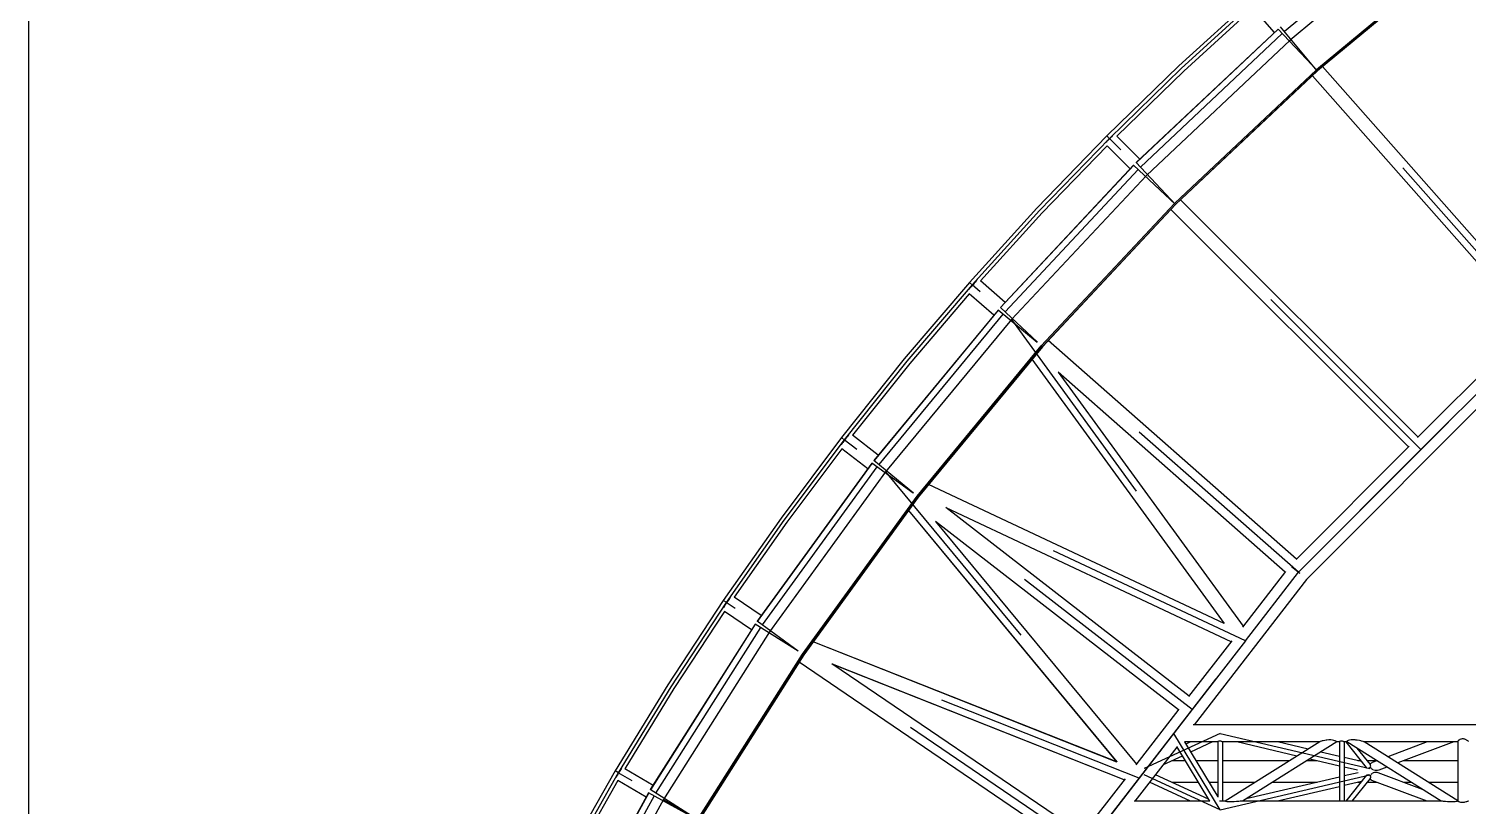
# Model space of a CAD drawing. Header units: millimetres. Extents: x 150209.93 to 150215.05, y 136675.65 to 136679.93.
# Drawn here: x 150209.925 to 150210.604, y 136679.091 to 136679.457 of the extents above; entities that cross this region are included whole.
import ezdxf

# ---------------------------------------------------------------- set-up
doc = ezdxf.new("R2010")
doc.units = ezdxf.units.MM
doc.header["$LTSCALE"] = 0.25
doc.linetypes.add('CENTER', pattern=[50.8, 31.75, -6.35, 6.35, -6.35])
doc.linetypes.add('XKITLINE00', pattern=[0])

# ---------------------------------------------------------------- blocks, each defined once
blk = doc.blocks.new('çatıı')
at = {"color": 8, "linetype": 'XKITLINE00'}
for p, q in [((8299.3, 19417.1), (7945.2, 19123.5)), ((8374.1, 19326.9), (8020.1, 19033.2)), ((8376, 19324.2), (8022.3, 19030.8)), ((8376.2, 19324.2), (8022.3, 19030.7)), ((7870.7, 19202.3), (7695.8, 19042.7)), ((7869.9, 19178.8), (7707.3, 19030.5)), ((7869.9, 19178.8), (7920.8, 19121.2)), ((7929.6, 19129.4), (7595.2, 18814.7)), ((7929.9, 19129.1), (7595.5, 18814.3)), ((7939.7, 19118.6), (7605.3, 18803.9)), ((8022.3, 19030.8), (7929.6, 19129.4)), ((8022.2, 19030.7), (7935.8, 19134.9)), ((7959.4, 19101.8), (7959.4, 19101.7)), ((7695.8, 19042.7), (7526, 18877.8)), ((8034.8, 19041), (8551, 18456.9)), ((8034.8, 19041), (8551, 18456.9)), ((7707.3, 19030.5), (7549.4, 18877.2)), ((8020.1, 19033.2), (7685.7, 18718.5)), ((8022.2, 19030.7), (7688.1, 18716.3)), ((8022.3, 19030.7), (7688.1, 18716.1)), ((8010.6, 19019.6), (8526.8, 18435.6)), ((8010.6, 19019.6), (8526.8, 18435.6)), ((7526, 18877.8), (7361.4, 18707.7)), ((7526.4, 18865.2), (7524.6, 18863.6)), ((7532.6, 18871.2), (7526, 18877.8)), ((7532.6, 18871.2), (7526, 18877.8)), ((7528.2, 18866.9), (7526.2, 18865)), ((7528.4, 18867.1), (7526.4, 18865.2)), ((7530.4, 18869), (7528.2, 18866.9)), ((7530.5, 18869.1), (7528.4, 18867.1)), ((7532.7, 18871.2), (7530.4, 18869)), ((7532.6, 18871.2), (7530.5, 18869.1)), ((7534.8, 18873.4), (7532.6, 18871.2)), ((7534.9, 18873.5), (7532.7, 18871.2)), ((7536.8, 18875.5), (7534.8, 18873.4)), ((7537, 18875.6), (7534.9, 18873.5)), ((7538.6, 18877.5), (7536.8, 18875.5)), ((7538.9, 18877.7), (7537, 18875.6)), ((7540.2, 18879.2), (7538.6, 18877.5)), ((7540.5, 18879.5), (7538.9, 18877.7)), ((7541.5, 18880.7), (7540.2, 18879.2)), ((7541.8, 18881), (7540.5, 18879.5)), ((7541.6, 18880.8), (7541.5, 18880.7)), ((7542, 18881.3), (7541.8, 18881)), ((7603.9, 18822.9), (7549.5, 18877.2)), ((7526.7, 18854.4), (7373.7, 18696.2)), ((7522.9, 18862), (7522.6, 18861.8)), ((7524.4, 18863.3), (7522.9, 18862)), ((7523.2, 18862.4), (7523, 18862.3)), ((7524.6, 18863.6), (7523.2, 18862.4)), ((7526.2, 18865), (7524.4, 18863.3)), ((7581.1, 18800.1), (7526.7, 18854.4)), ((7589.3, 18808.8), (7275.2, 18473.8)), ((7589.7, 18808.5), (7275.6, 18473.5)), ((7600.2, 18798.7), (7286.1, 18463.6)), ((7688.1, 18716.3), (7589.3, 18808.8)), ((7687.9, 18716.1), (7595.2, 18814.7)), ((7620.9, 18783.1), (7620.9, 18783.1)), ((7622.2, 18781.6), (7622.2, 18781.6)), ((7361.4, 18707.7), (7202.3, 18532.5)), ((7373.7, 18696.2), (7228.5, 18536.4)), ((7685.7, 18718.5), (7371.6, 18383.5)), ((7687.9, 18716.1), (7374.1, 18381.4)), ((7688.1, 18716.1), (7374.2, 18381.2)), ((8237.1, 18145.3), (7677, 18704.3)), ((8237.2, 18145.4), (7677.1, 18704.4)), ((8259.9, 18168.2), (7699.8, 18727.2)), ((7202.3, 18532.5), (7048.5, 18352.2)), ((7209.5, 18526.2), (7202.3, 18532.5)), ((7209.5, 18526.2), (7202.3, 18532.5)), ((7211.4, 18528.3), (7209.1, 18525.6)), ((7211.2, 18528.2), (7209.1, 18525.7)), ((7213.4, 18530.7), (7211.2, 18528.2)), ((7213.6, 18530.9), (7211.4, 18528.3)), ((7215.3, 18533), (7213.4, 18530.7)), ((7215.7, 18533.4), (7213.6, 18530.9)), ((7217.1, 18535.2), (7215.3, 18533)), ((7217.6, 18535.7), (7215.7, 18533.4)), ((7218.6, 18537.1), (7217.1, 18535.2)), ((7219.2, 18537.7), (7217.6, 18535.7)), ((7219.8, 18538.7), (7218.6, 18537.1)), ((7220.5, 18539.5), (7219.2, 18537.7)), ((7220.3, 18539.5), (7219.8, 18538.7)), ((7221.1, 18540.5), (7220.5, 18539.5)), ((7286.3, 18485.6), (7228.5, 18536.5)), ((7201.8, 18506), (7061.4, 18341.5)), ((7197.2, 18513.1), (7196.8, 18512.8)), ((7198.6, 18514.5), (7197.2, 18513.1)), ((7197.9, 18513.9), (7197.7, 18513.8)), ((7199.2, 18515.2), (7197.9, 18513.9)), ((7200.3, 18516.2), (7198.6, 18514.5)), ((7200.8, 18516.8), (7199.2, 18515.2)), ((7202.3, 18518.2), (7200.3, 18516.2)), ((7202.7, 18518.7), (7200.8, 18516.8)), ((7259.5, 18455.1), (7201.7, 18506)), ((7204.5, 18520.5), (7202.3, 18518.2)), ((7204.7, 18520.9), (7202.7, 18518.7)), ((7206.7, 18523), (7204.5, 18520.5)), ((7206.8, 18523.2), (7204.7, 18520.9)), ((7209.1, 18525.6), (7206.7, 18523)), ((7209.1, 18525.7), (7206.8, 18523.2)), ((7269.8, 18467.6), (6976.9, 18113.1)), ((7270.1, 18467.3), (6977.3, 18112.8)), ((7281.2, 18458.1), (6988.4, 18103.7)), ((7362, 18391.4), (7269.8, 18467.6)), ((7362.6, 18391.9), (7275.2, 18473.8)), ((8528.1, 18436.8), (8258.6, 18166.9)), ((7973.2, 17880.9), (7388, 18396)), ((8571.9, 18408.9), (7997, 17832.9)), ((7371.6, 18383.5), (7078.8, 18029)), ((7374, 18381.2), (7081.4, 18027.1)), ((7374.2, 18381.2), (7081.4, 18026.9)), ((7374.1, 18381.4), (7371.6, 18383.5)), ((7374, 18381.2), (7371.6, 18383.5)), ((7048.5, 18352.2), (6900.4, 18167.2)), ((7061.4, 18341.5), (6926.4, 18172.7)), ((7349.6, 18351.5), (7802.6, 17729.4)), ((7349.6, 18351.5), (7802.7, 17729.3)), ((7946.4, 17850.4), (7411.6, 18321.2)), ((7411.7, 18321.2), (7847.4, 17722.7)), ((7411.7, 18321.1), (7847.4, 17722.7)), ((6900.4, 18167.2), (6758.2, 17977.6)), ((6901.3, 18152.9), (6899.5, 18150.7)), ((6901.7, 18153.4), (6899.9, 18151.4)), ((6908, 18161.3), (6900.4, 18167.2)), ((6908, 18161.3), (6900.4, 18167.2)), ((6903.3, 18155.3), (6901.3, 18152.9)), ((6903.5, 18155.7), (6901.7, 18153.4)), ((6905.5, 18157.9), (6903.3, 18155.3)), ((6905.5, 18158.2), (6903.5, 18155.7)), ((6907.6, 18160.8), (6905.5, 18158.2)), ((6907.6, 18160.7), (6905.5, 18157.9)), ((6909.8, 18163.5), (6907.6, 18160.7)), ((6909.6, 18163.4), (6907.6, 18160.8)), ((6911.6, 18166), (6909.6, 18163.4)), ((6911.9, 18166.3), (6909.8, 18163.5)), ((6913.4, 18168.5), (6911.6, 18166)), ((6913.8, 18168.9), (6911.9, 18166.3)), ((6915, 18170.8), (6913.4, 18168.5)), ((6915.5, 18171.3), (6913.8, 18168.9)), ((6916.4, 18172.8), (6915, 18170.8)), ((6917, 18173.4), (6915.5, 18171.3)), ((6917.5, 18174.5), (6916.4, 18172.8)), ((6918.1, 18175.2), (6917, 18173.4)), ((6917.9, 18175.2), (6917.5, 18174.5)), ((6918.7, 18176.3), (6918.1, 18175.2)), ((6987.2, 18125.6), (6926.4, 18172.7)), ((6901.6, 18140.7), (6771.8, 17967.7)), ((6896.5, 18147.5), (6896.2, 18147.1)), ((6897.9, 18148.9), (6896.5, 18147.5)), ((6897.2, 18148.3), (6897, 18148.2)), ((6898.4, 18149.7), (6897.2, 18148.3)), ((6899.5, 18150.7), (6897.9, 18148.9)), ((6899.9, 18151.4), (6898.4, 18149.7)), ((6962.4, 18093.5), (6901.5, 18140.6)), ((8238.4, 18146.6), (7972.2, 17879.9)), ((6971.8, 18106.6), (6701.8, 17734.5)), ((6972.2, 18106.3), (6702.1, 17734.2)), ((6983.9, 18097.9), (6713.8, 17725.8)), ((7069.4, 18035.8), (6971.8, 18106.6)), ((7070, 18036.2), (6976.9, 18113.1)), ((7802.6, 17729.4), (7106, 18056.6)), ((7802.7, 17729.3), (7106, 18056.6)), ((7078.8, 18029), (6808.7, 17656.9)), ((7081.3, 18026.9), (6811.4, 17655.2)), ((7081.4, 18026.9), (6811.5, 17655)), ((7081.4, 18027.1), (7078.8, 18029)), ((7081.3, 18026.9), (7078.8, 18029)), ((7058.8, 17995.7), (7549.6, 17402.9)), ((7058.8, 17995.7), (7549.7, 17402.8)), ((7719.8, 17558), (7146.8, 18002)), ((7819, 17686), (7147.2, 18001.6)), ((7819, 17686), (7147.3, 18001.5)), ((6758.2, 17977.6), (6622, 17783.6)), ((6771.8, 17967.7), (6647.6, 17790.8)), ((7122.3, 17969.6), (7595.7, 17397.8)), ((7122.4, 17969.5), (7595.7, 17397.9)), ((7694.9, 17525.9), (7122.4, 17969.5)), ((7947.2, 17851.5), (7845.7, 17720.5)), ((7981.1, 17847.2), (7961.6, 17862.4)), ((7980.7, 17846.9), (7963.3, 17864.3)), ((7973.6, 17854), (7973.1, 17853.4)), ((7973.9, 17853.7), (7973.4, 17853.2)), ((7997, 17832.9), (7731.8, 17490.6)), ((6622, 17783.6), (6491.5, 17584.7)), ((6630, 17778.2), (6622, 17783.6)), ((6630, 17778.2), (6622, 17783.6)), ((6631.6, 17780.5), (6629.6, 17777.6)), ((6631.5, 17780.4), (6629.6, 17777.7)), ((6633.2, 17783.2), (6631.5, 17780.4)), ((6633.5, 17783.4), (6631.6, 17780.5)), ((6634.9, 17785.7), (6633.2, 17783.2)), ((6635.3, 17786.2), (6633.5, 17783.4)), ((6636.4, 17788.1), (6634.9, 17785.7)), ((6636.8, 17788.7), (6635.3, 17786.2)), ((6637.6, 17790.2), (6636.4, 17788.1)), ((6638.2, 17790.9), (6636.8, 17788.7)), ((6638.6, 17792), (6637.6, 17790.2)), ((6639.2, 17792.8), (6638.2, 17790.9)), ((6639, 17792.8), (6638.6, 17792)), ((6639.8, 17793.8), (6639.2, 17792.8)), ((6711.2, 17747.6), (6647.6, 17790.8)), ((6624.8, 17757.3), (6505.6, 17575.7)), ((6619.4, 17763.7), (6619.1, 17763.4)), ((6620.6, 17765.2), (6619.4, 17763.7)), ((6620, 17764.6), (6619.8, 17764.4)), ((6621.1, 17766), (6620, 17764.6)), ((6622.1, 17767.1), (6620.6, 17765.2)), ((6622.5, 17767.8), (6621.1, 17766)), ((6623.8, 17769.4), (6622.1, 17767.1)), ((6624.1, 17770), (6622.5, 17767.8)), ((6625.7, 17772), (6623.8, 17769.4)), ((6625.9, 17772.4), (6624.1, 17770)), ((6688.5, 17714), (6624.8, 17757.2)), ((6627.6, 17774.7), (6625.7, 17772)), ((6627.7, 17775), (6625.9, 17772.4)), ((6629.6, 17777.6), (6627.6, 17774.7)), ((6629.6, 17777.7), (6627.7, 17775)), ((6697.1, 17727.6), (6449.9, 17337.7)), ((6697.5, 17727.4), (6450.3, 17337.5)), ((6709.7, 17719.7), (6462.4, 17329.8)), ((6798.1, 17663.6), (6697.1, 17727.6)), ((6798.7, 17664.1), (6701.8, 17734.5)), ((7549.6, 17402.9), (6834.1, 17686.1)), ((7549.7, 17402.8), (6834.1, 17686.1)), ((7820.5, 17688), (7718.9, 17556.8)), ((6808.7, 17656.9), (6561.5, 17267)), ((6811.3, 17655), (6564.3, 17265.4)), ((6811.5, 17655), (6564.4, 17265.3)), ((6811.4, 17655.2), (6808.7, 17656.9)), ((6811.3, 17655), (6808.7, 17656.9)), ((7445.5, 17199.9), (6800.6, 17637.8)), ((7468.3, 17233.4), (6878.1, 17634.3)), ((7567.3, 17361.2), (6879, 17633.7)), ((7567.3, 17361.2), (6879.1, 17633.6)), ((6491.5, 17584.7), (6367.2, 17381.7)), ((6505.6, 17575.7), (6390.1, 17386.9)), ((7695.9, 17527.1), (7594.2, 17395.9)), ((9008.6, 17490.6), (7729.6, 17490.6)), ((7709, 17450.1), (7787.6, 17320.7)), ((7787.6, 17450), (7709.1, 17450)), ((7723.1, 17450), (7712.1, 17444.9)), ((7775.4, 17450), (7723.6, 17426.1)), ((7787.9, 17450.8), (7787.6, 17450.4)), ((7787.6, 17450.4), (7787.6, 17320.3)), ((7788.4, 17451), (7787.9, 17450.8)), ((7788.7, 17451.3), (7788.4, 17451)), ((7790, 17451.7), (7788.7, 17451.3)), ((7791.6, 17451.9), (7790, 17451.7)), ((7793.3, 17451.8), (7791.6, 17451.9)), ((7795.1, 17451.6), (7793.3, 17451.8)), ((7796.7, 17451.1), (7795.1, 17451.6)), ((7797, 17451), (7796.7, 17451.1)), ((7798, 17450.7), (7797, 17451)), ((7798.8, 17450.3), (7798, 17450.7)), ((7798.8, 17450.3), (7798.9, 17450.2)), ((7799, 17450.1), (7798.9, 17450.2)), ((7799, 17450.1), (7799, 17310.6)), ((8027.3, 17450), (7799, 17450)), ((8028.2, 17450.5), (7805.2, 17310.6)), ((7974.3, 17416.7), (7832.1, 17450)), ((8068.4, 17450.1), (7846.2, 17310.6)), ((8000.4, 17433.1), (7928.3, 17450)), ((8029, 17451), (8028.2, 17450.5)), ((8029.3, 17451.2), (8029, 17451)), ((8031.9, 17452.1), (8029.3, 17451.2)), ((8033.4, 17452.4), (8031.9, 17452.1)), ((8035.6, 17453.1), (8033.4, 17452.4)), ((8040, 17453.9), (8035.6, 17453.1)), ((8043.3, 17454.4), (8040, 17453.9)), ((8044.8, 17454.6), (8043.3, 17454.4)), ((8049.6, 17455), (8044.8, 17454.6)), ((8054, 17454.9), (8049.6, 17455)), ((8057.7, 17454.4), (8054, 17454.9)), ((8061.1, 17453.7), (8057.7, 17454.4)), ((8063.6, 17452.7), (8061.1, 17453.7)), ((8064, 17452.4), (8063.6, 17452.7)), ((8065.7, 17451.8), (8064, 17452.4)), ((8066.8, 17451), (8065.7, 17451.8)), ((8067.1, 17450.9), (8066.8, 17451)), ((8068, 17450.3), (8067.1, 17450.9)), ((8068, 17450.3), (8068, 17450.2)), ((8068.4, 17450.1), (8068, 17450.2)), ((8074.4, 17450), (8068.3, 17450)), ((8074.7, 17450.8), (8074.4, 17450.4)), ((8074.4, 17450.4), (8074.4, 17310.6)), ((8075.2, 17451), (8074.7, 17450.8)), ((8075.5, 17451.3), (8075.2, 17451)), ((8076.8, 17451.7), (8075.5, 17451.3)), ((8078.4, 17451.9), (8076.8, 17451.7)), ((8080.1, 17451.8), (8078.4, 17451.9)), ((8081.9, 17451.6), (8080.1, 17451.8)), ((8083.5, 17451.1), (8081.9, 17451.6)), ((8083.8, 17451), (8083.5, 17451.1)), ((8084.8, 17450.7), (8083.8, 17451)), ((8085.6, 17450.3), (8084.8, 17450.7)), ((8085.6, 17450.3), (8085.7, 17450.2)), ((8085.8, 17450.1), (8085.7, 17450.2)), ((8085.8, 17450.1), (8085.8, 17310.6)), ((8092, 17450), (8085.8, 17450)), ((8089.1, 17450), (8137.3, 17389.7)), ((8091.6, 17451), (8091.4, 17450.9)), ((8091.4, 17450.9), (8091.4, 17450.3)), ((8314.1, 17310.6), (8091.4, 17450.3)), ((8091.9, 17451.7), (8091.6, 17451)), ((8093.1, 17452.4), (8091.9, 17451.7)), ((8093.3, 17452.6), (8093.1, 17452.4)), ((8095.2, 17453.6), (8093.3, 17452.6)), ((8098.1, 17454.3), (8095.2, 17453.6)), ((8098.4, 17454.4), (8098.1, 17454.3)), ((8101.7, 17454.9), (8098.4, 17454.4)), ((8106.1, 17455), (8101.7, 17454.9)), ((8111.2, 17454.7), (8106.1, 17455)), ((8113.2, 17454.4), (8111.2, 17454.7)), ((8116.5, 17454), (8113.2, 17454.4)), ((8121.5, 17453.2), (8116.5, 17454)), ((8124.7, 17452.4), (8121.5, 17453.2)), ((8126.1, 17452.2), (8124.7, 17452.4)), ((8129.7, 17451.3), (8126.1, 17452.2)), ((8130.4, 17451), (8129.7, 17451.3)), ((8131.9, 17450.6), (8130.4, 17451)), ((8132.7, 17450.2), (8131.9, 17450.6)), ((8132.8, 17450.1), (8132.7, 17450.2)), ((8353.3, 17311.7), (8132.8, 17450.1)), ((8353.3, 17450), (8133, 17450)), ((8281.4, 17450), (8188.4, 17415.2)), ((8343.9, 17450), (8211.7, 17400.6)), ((8353.4, 17451), (8353.3, 17450.8)), ((8353.3, 17450.8), (8353.3, 17311.5)), ((8353.6, 17451.8), (8353.4, 17451)), ((8354.2, 17452.4), (8353.6, 17451.8)), ((8354.6, 17453.2), (8354.2, 17452.4)), ((8356.1, 17454.4), (8354.6, 17453.2)), ((8356.3, 17454.6), (8356.1, 17454.4)), ((8358.4, 17456), (8356.3, 17454.6)), ((8360.7, 17456.8), (8358.4, 17456)), ((8361, 17457), (8360.7, 17456.8)), ((8363.9, 17457.5), (8361, 17457)), ((8366.9, 17457.2), (8363.9, 17457.5)), ((8368, 17456.8), (8366.9, 17457.2)), ((8370, 17456.3), (8368, 17456.8)), ((8372.9, 17455), (8370, 17456.3)), ((8373.8, 17454.4), (8372.9, 17455)), ((8375.4, 17453.6), (8373.8, 17454.4)), ((8377, 17452.4), (8375.4, 17453.6)), ((8377.6, 17452.1), (8377, 17452.4)), ((8379.2, 17451), (8377.6, 17452.1)), ((7690.9, 17437.8), (7592.4, 17310.6)), ((7703.6, 17416.9), (7658.7, 17396.2)), ((7692.2, 17435.7), (7687.8, 17433.7)), ((7690.2, 17439), (7768.2, 17310.6)), ((8074.4, 17393.3), (8004.2, 17409.7)), ((8074.4, 17415.8), (8030.3, 17426.1)), ((8126.2, 17403.7), (8085.8, 17413.1)), ((8115.5, 17435.2), (8146.4, 17396.7)), ((6367.2, 17381.7), (6249.4, 17175)), ((6375.3, 17377), (6367.2, 17381.7)), ((6375.3, 17377), (6367.2, 17381.7)), ((6373.7, 17374.3), (6372.1, 17371.7)), ((6373.7, 17374.4), (6372.2, 17371.9)), ((6375.3, 17377), (6373.7, 17374.3)), ((6375.3, 17377), (6373.7, 17374.4)), ((6376.9, 17379.7), (6375.3, 17377)), ((6376.8, 17379.6), (6375.3, 17377)), ((6378.2, 17382.1), (6376.8, 17379.6)), ((6378.4, 17382.3), (6376.9, 17379.7)), ((6379.5, 17384.5), (6378.2, 17382.1)), ((6379.7, 17384.8), (6378.4, 17382.3)), ((6380.6, 17386.6), (6379.5, 17384.5)), ((6380.9, 17386.9), (6379.7, 17384.8)), ((6381.5, 17388.4), (6380.6, 17386.6)), ((6381.8, 17388.7), (6380.9, 17386.9)), ((6381.6, 17388.5), (6381.5, 17388.4)), ((6381.9, 17389), (6381.8, 17388.7)), ((6456.3, 17347.9), (6390.1, 17387)), ((7765.4, 17315.2), (7640.5, 17372.7)), ((7710.5, 17405.7), (7679.3, 17405.7)), ((7787.6, 17405.7), (7736, 17405.7)), ((7956.7, 17405.7), (7799, 17405.7)), ((8021.6, 17405.7), (7997.7, 17405.7)), ((8116.8, 17383.4), (8085.8, 17390.6)), ((8118.7, 17377.6), (8085.8, 17369.9)), ((8124.6, 17405.7), (8117.7, 17405.7)), ((8138.7, 17388.7), (8137.3, 17389.7)), ((8138.7, 17372.1), (8137.4, 17370.9)), ((8139.2, 17388.5), (8138.7, 17388.7)), ((8138.8, 17372.1), (8138.7, 17372.1)), ((8162.5, 17405.7), (8139.2, 17405.7)), ((8142, 17372.9), (8140.2, 17372.8)), ((8142.7, 17372.8), (8142, 17372.9)), ((8143.7, 17388.5), (8143.6, 17388.5)), ((8145.3, 17389.5), (8143.7, 17388.5)), ((8145.3, 17371.7), (8144.6, 17372.1)), ((8146, 17390.3), (8145.3, 17389.5)), ((8146.4, 17390.8), (8146, 17390.3)), ((8146.4, 17396.7), (8146.8, 17396.1)), ((8146.8, 17391.5), (8146.4, 17390.8)), ((8147, 17397), (8146.8, 17396)), ((8146.8, 17396.1), (8147, 17395.6)), ((8147.1, 17397.2), (8147, 17397)), ((8147, 17395.6), (8147.3, 17394.1)), ((8147.5, 17398), (8147.1, 17397.2)), ((8147.2, 17393.5), (8147.1, 17392.4)), ((8147.1, 17392.4), (8147.1, 17392.1)), ((8147.3, 17394.1), (8147.2, 17393.5)), ((8147.3, 17391.5), (8147.5, 17390.8)), ((8147.5, 17390.8), (8147.9, 17390.2)), ((8147.9, 17398.9), (8147.7, 17398.5)), ((8147.9, 17372.1), (8147.8, 17372.1)), ((8148.9, 17399.8), (8147.9, 17398.9)), ((8147.9, 17390.2), (8148.7, 17388.6)), ((8149.5, 17374.1), (8148.4, 17372.8)), ((8148.7, 17388.6), (8148.8, 17388.5)), ((8149.3, 17400.3), (8148.9, 17399.8)), ((8149.9, 17400.6), (8149.3, 17400.3)), ((8149.4, 17387.8), (8150.5, 17386.7)), ((8150.1, 17374.5), (8149.5, 17374.1)), ((8151.5, 17375.8), (8150.1, 17374.5)), ((8150.8, 17386.5), (8150.5, 17386.7)), ((8151.3, 17401.4), (8150.7, 17401)), ((8152.6, 17385), (8150.8, 17386.5)), ((8162.6, 17405.6), (8151.3, 17401.4)), ((8152, 17376), (8151.5, 17375.8)), ((8153.4, 17384.6), (8152.6, 17385)), ((8154, 17377.1), (8153.3, 17376.7)), ((8156.8, 17377.9), (8154, 17377.1)), ((8155.2, 17383.8), (8154.9, 17383.9)), ((8158.2, 17383), (8155.2, 17383.8)), ((8159.9, 17378.2), (8156.8, 17377.9)), ((8161.3, 17382.8), (8158.2, 17383)), ((8163, 17377.9), (8159.9, 17378.2)), ((8164.4, 17383.2), (8161.3, 17382.8)), ((8165.9, 17377.1), (8163, 17377.9)), ((8167.2, 17383.9), (8164.4, 17383.2)), ((8270.1, 17338.1), (8165.9, 17377.1)), ((8186, 17391), (8167.5, 17384)), ((8353.3, 17405.7), (8225.4, 17405.7)), ((6373.7, 17359.2), (6264.1, 17166.9)), ((6368.1, 17365.6), (6367.9, 17365.4)), ((6369.2, 17367.3), (6368.1, 17365.6)), ((6368.3, 17366), (6368.2, 17365.9)), ((6369.4, 17367.6), (6368.3, 17366)), ((6370.6, 17369.3), (6369.2, 17367.3)), ((6370.7, 17369.6), (6369.4, 17367.6)), ((6372.1, 17371.7), (6370.6, 17369.3)), ((6372.2, 17371.9), (6370.7, 17369.6)), ((6439.9, 17320), (6373.7, 17359.2)), ((7569, 17363.4), (7467.5, 17232.4)), ((7723.1, 17310.6), (7626.7, 17355)), ((7626.9, 17354.9), (7626.7, 17354.9)), ((7741.3, 17354.9), (7679.3, 17354.9)), ((7787.6, 17354.9), (7766.9, 17354.9)), ((7875.7, 17354.9), (7799, 17354.9)), ((8074.4, 17367.2), (7854.6, 17315.8)), ((8021.6, 17354.9), (7916.8, 17354.9)), ((8074.4, 17344.7), (7928.3, 17310.6)), ((8126.1, 17356.8), (8085.8, 17347.4)), ((8137.4, 17370.9), (8089.1, 17310.6)), ((8146.7, 17364.3), (8103.7, 17310.6)), ((8124.6, 17354.9), (8117.7, 17354.9)), ((8162.8, 17354.9), (8139.2, 17354.9)), ((8145.3, 17371.7), (8146.3, 17370.7)), ((8146.5, 17370.5), (8146.3, 17370.7)), ((8146.4, 17363.9), (8146.5, 17363.5)), ((8146.4, 17363.9), (8146.4, 17363.9)), ((8146.5, 17370.5), (8146.8, 17370.1)), ((8146.5, 17363.5), (8147, 17362.6)), ((8147, 17365.1), (8146.7, 17364.3)), ((8147.2, 17370.7), (8146.8, 17370)), ((8146.8, 17370.1), (8146.8, 17369.8)), ((8146.8, 17369.8), (8147.2, 17368.7)), ((8147.2, 17365.3), (8147, 17365.1)), ((8147.8, 17372.1), (8147.2, 17370.7)), ((8147.2, 17368.7), (8147.3, 17367.2)), ((8147.3, 17366.9), (8147.2, 17365.3)), ((8147.2, 17362.1), (8147.5, 17361.7)), ((8147.3, 17367.2), (8147.3, 17366.9)), ((8148.2, 17361.1), (8147.5, 17361.7)), ((8148.9, 17360.3), (8148.2, 17361.1)), ((8149.6, 17360), (8148.9, 17360.3)), ((8150.9, 17359.3), (8150.5, 17359.6)), ((8281.4, 17310.6), (8150.9, 17359.3)), ((8243.5, 17354.9), (8225.4, 17354.9)), ((8353.3, 17354.9), (8284.5, 17354.9)), ((6445.7, 17330.6), (6223.5, 16925.9)), ((6446.1, 17330.3), (6223.9, 16925.7)), ((6458.7, 17323.4), (6236.5, 16918.8)), ((6564.3, 17265.4), (6445.7, 17330.6)), ((6564.2, 17265.2), (6449.9, 17337.7)), ((7768.5, 17310.6), (7590.2, 17310.6)), ((7791.6, 17310.4), (7791.5, 17310.4)), ((7793.3, 17310.4), (7791.6, 17310.4)), ((7795.1, 17310.5), (7793.3, 17310.4)), ((7796.7, 17310.6), (7795.1, 17310.5)), ((7805.3, 17310.6), (7796.7, 17310.6)), ((7797, 17310.6), (7796.7, 17310.6)), ((7797, 17310.6), (7796.8, 17310.6)), ((7797.5, 17310.6), (7797, 17310.6)), ((7805.3, 17310.6), (7805.2, 17310.6)), ((7806, 17310.3), (7805.3, 17310.6)), ((7805.3, 17310.6), (7805.3, 17310.6)), ((7806.8, 17310.2), (7806, 17310.3)), ((7807.5, 17309.9), (7806.8, 17310.2)), ((7809.8, 17309.4), (7807.5, 17309.9)), ((7812, 17309.2), (7809.8, 17309.4)), ((7812.9, 17309.1), (7812, 17309.2)), ((7816.7, 17308.8), (7812.9, 17309.1)), ((7821.3, 17308.9), (7816.7, 17308.8)), ((7826.5, 17309.2), (7821.3, 17308.9)), ((7831.5, 17309.6), (7826.5, 17309.2)), ((7836.4, 17310.1), (7831.5, 17309.6)), ((7837.5, 17310.2), (7836.4, 17310.1)), ((7840.4, 17310.4), (7837.5, 17310.2)), ((7843.1, 17310.6), (7840.4, 17310.4)), ((8075.4, 17310.6), (7842.6, 17310.6)), ((7842.7, 17310.6), (7842.7, 17310.6)), ((7843.5, 17310.6), (7843.1, 17310.6)), ((7843.7, 17310.6), (7843.5, 17310.6)), ((8075.2, 17310.6), (8074.8, 17310.6)), ((8075.5, 17310.5), (8075.2, 17310.6)), ((8075.3, 17310.6), (8075.3, 17310.6)), ((8076.8, 17310.4), (8075.5, 17310.5)), ((8078.4, 17310.4), (8076.8, 17310.4)), ((8080.1, 17310.4), (8078.4, 17310.4)), ((8081.9, 17310.5), (8080.1, 17310.4)), ((8083.5, 17310.6), (8081.9, 17310.5)), ((8315.7, 17310.6), (8083.5, 17310.6)), ((8083.8, 17310.6), (8083.5, 17310.6)), ((8083.8, 17310.6), (8083.6, 17310.6)), ((8084.3, 17310.6), (8083.8, 17310.6)), ((8315.3, 17310.6), (8314.9, 17310.6)), ((8314.9, 17310.6), (8314.9, 17310.6)), ((8317.1, 17310.4), (8315.3, 17310.6)), ((8319.7, 17310.2), (8317.1, 17310.4)), ((8320.3, 17310.1), (8319.7, 17310.2)), ((8324.7, 17309.6), (8320.3, 17310.1)), ((8329.3, 17309.2), (8324.7, 17309.6)), ((8329.7, 17309.2), (8329.3, 17309.2)), ((8334.4, 17308.9), (8329.7, 17309.2)), ((8339.1, 17308.8), (8334.4, 17308.9)), ((8343.3, 17309), (8339.1, 17308.8)), ((8344.5, 17309.2), (8343.3, 17309)), ((8346.9, 17309.4), (8344.5, 17309.2)), ((8349.9, 17309.9), (8346.9, 17309.4)), ((8351.2, 17310.2), (8349.9, 17309.9)), ((8352.1, 17310.3), (8351.2, 17310.2)), ((8353.5, 17310.5), (8352.1, 17310.3)), ((8353.3, 17311.5), (8353.5, 17310.8)), ((8353.5, 17310.8), (8353.5, 17310.5)), ((8353.5, 17310.5), (8353.5, 17310.5)), ((8353.6, 17310.4), (8353.5, 17310.5)), ((8354.2, 17310.2), (8353.6, 17310.4)), ((8354.6, 17309.8), (8354.2, 17310.2)), ((8356.1, 17309.2), (8354.6, 17309.8)), ((8356.3, 17309.1), (8356.1, 17309.2)), ((8358.4, 17308.2), (8356.3, 17309.1)), ((8360.7, 17307.7), (8358.4, 17308.2)), ((8361, 17307.5), (8360.7, 17307.7)), ((8363.9, 17307.2), (8361, 17307.5)), ((8366.9, 17307.4), (8363.9, 17307.2)), ((8368, 17307.7), (8366.9, 17307.4)), ((8370, 17308), (8368, 17307.7)), ((8372.9, 17308.8), (8370, 17308)), ((8373.8, 17309.2), (8372.9, 17308.8)), ((8375.4, 17309.6), (8373.8, 17309.2)), ((8377, 17310.2), (8375.4, 17309.6)), ((8377.6, 17310.3), (8377, 17310.2)), ((8378.9, 17310.6), (8377.6, 17310.3))]:
    blk.add_line(p, q, dxfattribs=at)
at = {"color": 8, "linetype": 'CENTER'}
for p, q in [((8316.6, 19400.8), (7958, 19103.4)), ((8020.1, 19033.2), (8374.1, 19326.9)), ((7876.3, 19196), (7701.6, 19036.6)), ((8555.1, 18427.9), (7876.3, 19196)), ((7958, 19103.4), (7619.4, 18784.7)), ((8555.1, 18427.9), (7958, 19103.4)), ((7701.6, 19036.6), (7532, 18871.9)), ((7685.7, 18718.5), (8020.1, 19033.2)), ((7532, 18871.9), (7367.6, 18702)), ((8266.5, 18138.8), (7532, 18871.9)), ((7619.4, 18784.7), (7301.3, 18445.4)), ((8266.5, 18138.8), (7619.4, 18784.7)), ((7367.6, 18702), (7208.6, 18527)), ((7371.6, 18383.5), (7685.7, 18718.5)), ((7208.6, 18527), (7055, 18346.9)), ((7977.9, 17849.7), (7208.6, 18527)), ((7301.3, 18445.4), (7004.7, 18086.4)), ((7301.3, 18445.4), (7852.7, 17688)), ((7301.3, 18445.4), (7852.7, 17688)), ((7977.9, 17849.7), (7301.3, 18445.4)), ((7977.9, 17849.7), (8555.1, 18427.9)), ((7977.9, 17849.7), (8555.1, 18427.9)), ((8266.5, 18138.8), (8555.1, 18427.9)), ((7078.8, 18029), (7371.6, 18383.5)), ((7055, 18346.9), (6907.1, 18162)), ((6907.1, 18162), (6765, 17972.6)), ((7727.4, 17526.4), (6907.1, 18162)), ((7977.9, 17849.7), (8266.5, 18138.8)), ((7004.7, 18086.4), (6731.1, 17709.5)), ((7852.7, 17688), (7004.7, 18086.4)), ((7004.7, 18086.4), (7602.2, 17364.7)), ((7852.7, 17688), (7004.7, 18086.4)), ((7004.7, 18086.4), (7602.2, 17364.7)), ((7727.4, 17526.4), (7004.7, 18086.4)), ((6808.7, 17656.9), (7078.8, 18029)), ((6765, 17972.6), (6629, 17778.9)), ((7476.9, 17203.1), (7977.9, 17849.7)), ((7476.9, 17203.1), (7977.9, 17849.7)), ((7852.7, 17688), (7977.9, 17849.7)), ((6629, 17778.9), (6498.5, 17580.2)), ((7476.9, 17203.1), (6629, 17778.9)), ((6731.1, 17709.5), (6480.8, 17314.6)), ((7602.2, 17364.7), (6731.1, 17709.5)), ((7602.2, 17364.7), (6731.1, 17709.5)), ((7476.9, 17203.1), (6731.1, 17709.5)), ((7852.7, 17688), (7727.4, 17526.4)), ((6561.5, 17267), (6808.7, 17656.9)), ((6498.5, 17580.2), (6374.4, 17377.5)), ((7727.4, 17526.4), (7602.2, 17364.7)), ((7793.3, 17470.3), (7614.2, 17387.8)), ((7793.3, 17290.3), (7684, 17470.3)), ((7793.3, 17470.3), (8146.2, 17387.8)), ((6374.4, 17377.5), (6256.8, 17170.9)), ((7268.1, 16849.5), (6374.4, 17377.5)), ((7793.3, 17290.3), (7614.2, 17372.8)), ((7793.3, 17290.3), (8146.2, 17372.8)), ((7602.2, 17364.7), (7476.9, 17203.1)), ((7602.2, 17364.7), (7602.2, 17364.7)), ((6480.8, 17314.6), (6255.7, 16904.8)), ((6480.8, 17314.6), (7268.1, 16849.5))]:
    blk.add_line(p, q, dxfattribs=at)
at = {"color": 8, "linetype": 'XKITLINE00'}
for centre in [(7958, 19103.4), (7958, 19103.4), (7958, 19103.4), (7701.6, 19036.6), (7701.6, 19036.6), (8020.1, 19033.2), (8020.1, 19033.2), (7532, 18871.9), (7532, 18871.9), (7532, 18871.9), (7619.4, 18784.7), (7619.4, 18784.7), (7619.4, 18784.7), (7367.6, 18702), (7367.6, 18702), (7685.7, 18718.5), (7685.7, 18718.5), (7208.6, 18527), (7208.6, 18527), (7208.6, 18527), (7301.3, 18445.4), (7301.3, 18445.4), (7301.3, 18445.4), (7301.3, 18445.4), (7301.3, 18445.4), (7371.6, 18383.5), (7371.6, 18383.5), (7055, 18346.9), (7055, 18346.9), (6907.1, 18162), (6907.1, 18162), (6907.1, 18162), (8266.5, 18138.8), (8266.5, 18138.8), (8266.5, 18138.8), (8266.5, 18138.8), (8266.5, 18138.8), (7004.7, 18086.4), (7004.7, 18086.4), (7004.7, 18086.4), (7004.7, 18086.4), (7004.7, 18086.4), (7004.7, 18086.4), (7004.7, 18086.4), (7078.8, 18029), (7078.8, 18029), (6765, 17972.6), (6765, 17972.6), (7977.9, 17849.7), (7977.9, 17849.7), (7977.9, 17849.7), (7977.9, 17849.7), (7977.9, 17849.7), (7977.9, 17849.7), (7977.9, 17849.7), (7977.9, 17849.7), (7977.9, 17849.7), (6629, 17778.9), (6629, 17778.9), (6629, 17778.9), (6731.1, 17709.5), (6731.1, 17709.5), (6731.1, 17709.5), (6731.1, 17709.5), (6731.1, 17709.5), (7852.7, 17688), (7852.7, 17688), (7852.7, 17688), (7852.7, 17688), (7852.7, 17688), (7852.7, 17688), (7852.7, 17688), (6808.7, 17656.9), (6808.7, 17656.9), (6498.5, 17580.2), (6498.5, 17580.2), (7727.4, 17526.4), (7727.4, 17526.4), (7727.4, 17526.4), (7727.4, 17526.4), (7727.4, 17526.4), (7684, 17470.3), (7793.3, 17470.3), (7793.3, 17470.3), (6374.4, 17377.5), (6374.4, 17377.5), (6374.4, 17377.5), (7614.2, 17387.8), (7614.2, 17372.8), (8146.2, 17387.8), (8146.2, 17372.8), (7602.2, 17364.7), (7602.2, 17364.7), (7602.2, 17364.7), (7602.2, 17364.7), (7602.2, 17364.7), (7602.2, 17364.7), (7602.2, 17364.7), (6480.8, 17314.6), (6480.8, 17314.6), (6480.8, 17314.6)]:
    blk.add_circle(centre, 0.05, dxfattribs=at)

msp = doc.modelspace()

# ---------------------------------------------------------------- linework, layer by layer
msp.add_lwpolyline([(150209.92514, 136679.93402), (150214.98319, 136679.93402), (150214.98319, 136675.65285), (150209.92514, 136675.65285)], close=True)

# ---------------------------------------------------------------- block references
at = {"xscale": 0.0002000170049888334, "yscale": 0.0002000170049888334, "zscale": 0.0002000170049888334}
msp.add_blockref('çatıı', (150208.92807, 136675.63059), dxfattribs=at)

doc.saveas('drawing.dxf')
